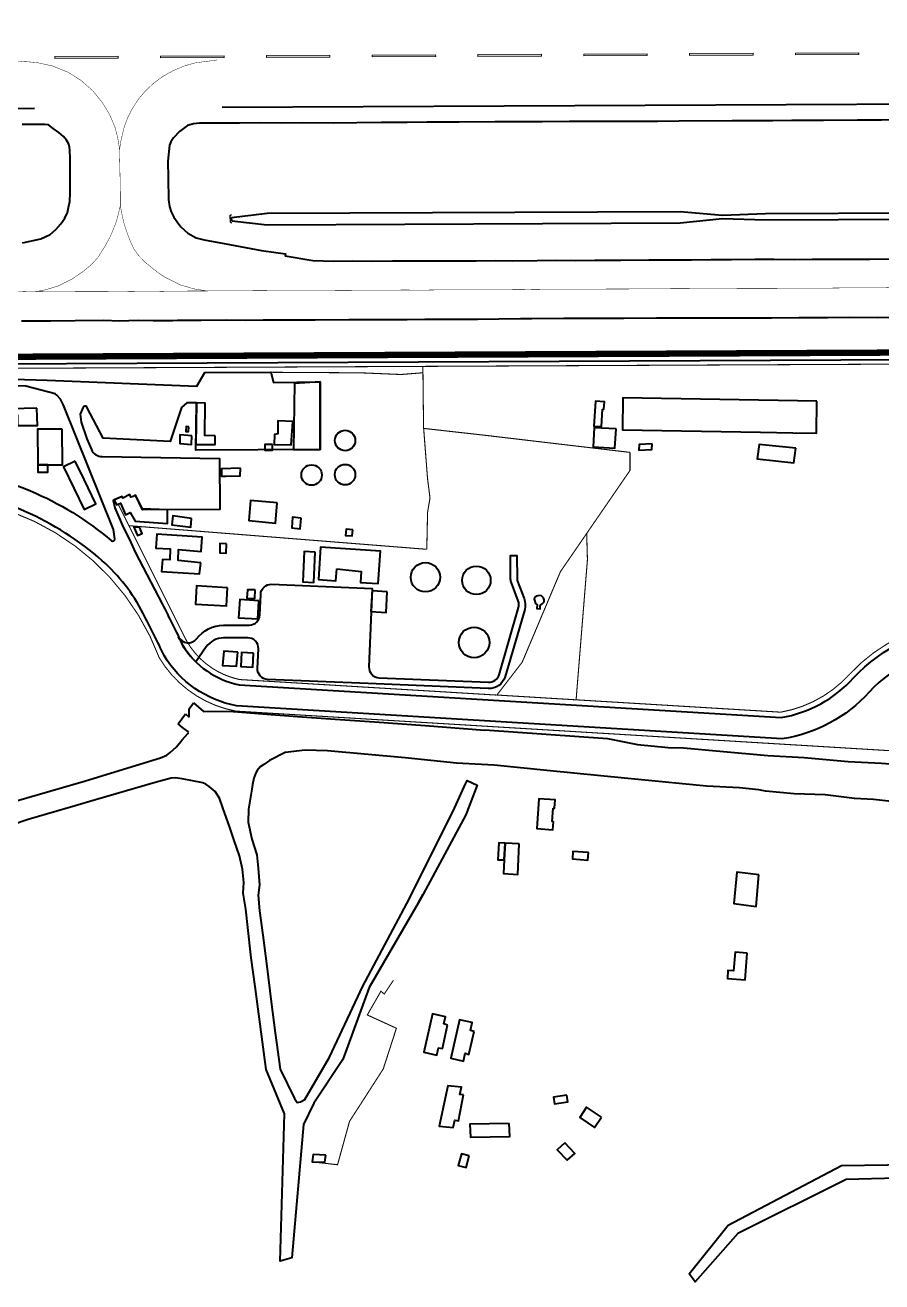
# Model space of a CAD drawing. Header units: metres. Extents: x 428 to 3974, y -4076 to 3914.
# Drawn here: x 898.6998 to 898.8752, y -366.6698 to -366.4125 of the extents above; entities that cross this region are included whole.
import ezdxf

# ---------------------------------------------------------------- set-up
doc = ezdxf.new("R2010")
doc.units = ezdxf.units.M
doc.header["$MEASUREMENT"] = 0
for name, pattern in [('CENTER', [50.8, 31.75, -6.35, 6.35, -6.35]), ('DASHED', [0.75, 0.5, -0.25]), ('HIDDEN', [9.525, 6.35, -3.175])]:
    doc.linetypes.add(name, pattern=pattern)
for name, color, linetype, lineweight in [('C-BLDG', 253, 'Continuous', 5), ('C-CLER-AERO', 253, 'Continuous', 5), ('C-FENC-AIRF-SECU', 253, 'DASHED', 0), ('C-NTWK-WATR-AIRF', 253, 'HIDDEN', 0), ('C-ROAD-AIRF', 253, 'Continuous', 5), ('C-ROAD-LAND', 253, 'Continuous', 9), ('C-RUNN', 253, 'Continuous', 5), ('C-RUNN-CNTR', 253, 'Continuous', 18), ('C-RUNN-MARK', 253, 'Continuous', 0), ('C-SHLD', 253, 'Continuous', 5)]:
    doc.layers.add(name, color=color, linetype=linetype, lineweight=lineweight)
doc.layers.add('C-STRM-HEAD WALL', color=253, linetype='Continuous')
doc.layers.add('C-TAXI-OTLN', color=4, linetype='Continuous')
doc.styles.add('ADPI R', font='swiss.ttf')
doc.linetypes.add('OLS', pattern='A,4,-2,4,-2,["OLS",ADPI R,S=1.2,R=0,X=-1.7,Y=-0.5],-2,4,-2,4,-2', length=26)

# ---------------------------------------------------------------- blocks, each defined once
blk = doc.blocks.new('Kholsi_Close-flat-3')
at = {"layer": 'C-STRM-HEAD WALL', "ltscale": 0.1}
for points in [[(-0.03, 1.5), (0.79, 2)], [(-0.03, 1.5), (0.03, -1.5)], [(0.03, -1.5), (0.87, -1.97)]]:
    blk.add_lwpolyline(points, dxfattribs=at)
blk = doc.blocks.new('*U204')
at = {"layer": 'C-RUNN-MARK'}
for points in [[(634195.53, 3064775.27), (634194.69, 3064775.59), (634183.75, 3064747.66), (634184.59, 3064747.33)], [(634177.29, 3064728.71), (634176.45, 3064729.04), (634165.5, 3064701.11), (634166.34, 3064700.78)], [(634159.05, 3064682.16), (634158.21, 3064682.49), (634147.26, 3064654.56), (634148.1, 3064654.23)], [(634140.8, 3064635.61), (634139.96, 3064635.94), (634129.02, 3064608), (634129.86, 3064607.68)], [(634122.56, 3064589.05), (634121.72, 3064589.38), (634110.78, 3064561.45), (634111.61, 3064561.12)], [(634104.32, 3064542.5), (634103.48, 3064542.83), (634092.53, 3064514.9), (634093.37, 3064514.57)], [(634086.07, 3064495.95), (634085.24, 3064496.28), (634074.29, 3064468.34), (634075.13, 3064468.02)], [(634067.83, 3064449.39), (634066.99, 3064449.72), (634056.05, 3064421.79), (634056.88, 3064421.46)]]:
    blk.add_hatch(color=256, dxfattribs=at).paths.add_polyline_path(points)
for points in [[(634194.69, 3064775.59), (634183.75, 3064747.66), (634184.59, 3064747.33), (634195.53, 3064775.27)], [(634176.45, 3064729.04), (634165.5, 3064701.11), (634166.34, 3064700.78), (634177.29, 3064728.71)], [(634158.21, 3064682.49), (634147.26, 3064654.56), (634148.1, 3064654.23), (634159.05, 3064682.16)], [(634139.96, 3064635.94), (634129.02, 3064608), (634129.86, 3064607.68), (634140.8, 3064635.61)], [(634121.72, 3064589.38), (634110.78, 3064561.45), (634111.61, 3064561.12), (634122.56, 3064589.05)], [(634103.48, 3064542.83), (634092.53, 3064514.9), (634093.37, 3064514.57), (634104.32, 3064542.5)], [(634085.24, 3064496.28), (634074.29, 3064468.34), (634075.13, 3064468.02), (634086.07, 3064495.95)], [(634066.99, 3064449.72), (634056.05, 3064421.79), (634056.88, 3064421.46), (634067.83, 3064449.39)]]:
    blk.add_lwpolyline(points, close=True, dxfattribs=at)

msp = doc.modelspace()

# ---------------------------------------------------------------- linework, layer by layer
at = {"layer": 'C-BLDG', "lineweight": 40}
for points in [[(898.75495, -366.48582), (898.75474, -366.49939), (898.76018, -366.49936), (898.76018, -366.48553)], [(898.7022, -366.49091), (898.69695, -366.49103), (898.69693, -366.49222), (898.6982, -366.49227), (898.69824, -366.49447), (898.70234, -366.49447)], [(898.73866, -366.49654), (898.73659, -366.49651), (898.73665, -366.48987), (898.73483, -366.48983), (898.73474, -366.49836), (898.73868, -366.49836)], [(898.81798, -366.49107), (898.81829, -366.49108), (898.81841, -366.48958), (898.81657, -366.48947), (898.81624, -366.49456), (898.81775, -366.49466)], [(898.86188, -366.48948), (898.82218, -366.48879), (898.8221, -366.49532), (898.8503, -366.49581), (898.85695, -366.49592), (898.8618, -366.49601)], [(898.75459, -366.49365), (898.75151, -366.49349), (898.75152, -366.49617), (898.7508, -366.49629), (898.75073, -366.49833), (898.75422, -366.4984)], [(898.70739, -366.49517), (898.7023, -366.49523), (898.70236, -366.50253), (898.70443, -366.50251), (898.70745, -366.5025)], [(898.73391, -366.49658), (898.73148, -366.49636), (898.73142, -366.4981), (898.73385, -366.49833)], [(898.73328, -366.49471), (898.73276, -366.49468), (898.7327, -366.49565), (898.73322, -366.49568)], [(898.82075, -366.49514), (898.8163, -366.4949), (898.81608, -366.49884), (898.82053, -366.49908)], [(898.75043, -366.49835), (898.74888, -366.49834), (898.74884, -366.49948), (898.75039, -366.49949)], [(898.82817, -366.49818), (898.82549, -366.49836), (898.82541, -366.49952), (898.8281, -366.49934)], [(898.85755, -366.49911), (898.85005, -366.49831), (898.84964, -366.50129), (898.85713, -366.5021)], [(898.70443, -366.50251), (898.70236, -366.50253), (898.70236, -366.50397), (898.70442, -366.504)], [(898.71005, -366.50172), (898.70766, -366.5029), (898.71189, -366.51168), (898.71427, -366.51049), (898.71188, -366.50553)], [(898.74385, -366.50321), (898.74001, -366.50331), (898.74, -366.50384), (898.73997, -366.50484), (898.74089, -366.50482), (898.74381, -366.50475)], [(898.72893, -366.51169), (898.72383, -366.51153), (898.72234, -366.50872), (898.72186, -366.509), (898.72144, -366.5091), (898.72119, -366.50858), (898.71979, -366.5093), (898.71963, -366.50897), (898.71802, -366.5097), (898.71848, -366.51069), (898.71928, -366.51036), (898.7203, -366.51273), (898.72073, -366.51255), (898.72129, -366.51225), (898.72233, -366.51406), (898.72893, -366.51454)], [(898.75138, -366.51026), (898.74592, -366.50982), (898.74556, -366.51393), (898.75104, -366.51442)], [(898.73386, -366.51346), (898.72999, -366.51297), (898.72982, -366.51476), (898.73369, -366.51525)], [(898.75626, -366.51341), (898.75454, -366.51325), (898.75436, -366.51542), (898.75607, -366.51558)], [(898.7232, -366.51525), (898.72201, -366.51527), (898.72275, -366.51697), (898.72375, -366.51656)], [(898.73576, -366.52254), (898.73111, -366.5221), (898.73116, -366.51981), (898.73581, -366.52024), (898.73601, -366.51731), (898.72672, -366.51669), (898.72651, -366.51958), (898.72944, -366.51969), (898.7294, -366.52198), (898.72788, -366.52188), (898.72769, -366.52434), (898.7355, -366.52483)], [(898.76685, -366.51578), (898.76552, -366.51564), (898.76539, -366.51694), (898.76672, -366.51707)], [(898.74098, -366.51866), (898.73963, -366.51858), (898.73961, -366.52049), (898.74096, -366.52057)], [(898.76359, -366.52381), (898.76859, -366.52433), (898.76846, -366.52657), (898.77203, -366.52682), (898.77251, -366.52018), (898.76027, -366.51938), (898.75981, -366.526), (898.76342, -366.52623)], [(898.75917, -366.52038), (898.75693, -366.52023), (898.75662, -366.52645), (898.75886, -366.5266)], [(898.74121, -366.52766), (898.73489, -366.52728), (898.73466, -366.53102), (898.74098, -366.5314)], [(898.74687, -366.52813), (898.7453, -366.52808), (898.7452, -366.52982), (898.74677, -366.52987)], [(898.77393, -366.52853), (898.77081, -366.52833), (898.77057, -366.53253), (898.77369, -366.53273)], [(898.80592, -366.52974), (898.8058, -366.52958), (898.80551, -366.52935), (898.80521, -366.52926), (898.80475, -366.52932), (898.80442, -366.52941), (898.80415, -366.52963), (898.80404, -366.52976), (898.804, -366.53002), (898.80404, -366.53018), (898.80424, -366.53092), (898.80462, -366.53119), (898.80454, -366.53194), (898.80519, -366.53201), (898.80524, -366.53129), (898.80561, -366.53094), (898.80605, -366.53056), (898.80605, -366.53013)], [(898.74763, -366.53033), (898.7437, -366.53011), (898.74349, -366.53381), (898.74741, -366.53405)], [(898.74329, -366.54087), (898.74043, -366.54068), (898.74019, -366.54356), (898.74305, -366.54374)], [(898.74652, -366.54109), (898.74407, -366.54093), (898.74392, -366.54377), (898.74637, -366.54392)], [(898.80787, -366.57278), (898.80817, -366.57283), (898.80828, -366.57113), (898.80495, -366.57088), (898.80452, -366.577), (898.80785, -366.57725), (898.80796, -366.57559), (898.80766, -366.57555)], [(898.79804, -366.58), (898.79678, -366.57993), (898.79658, -366.58336), (898.79783, -366.5834)], [(898.80092, -366.58011), (898.79804, -366.58), (898.79783, -366.5834), (898.79771, -366.58616), (898.80063, -366.58636)], [(898.81509, -366.5819), (898.81191, -366.58165), (898.81183, -366.5832), (898.815, -366.58345)], [(898.85002, -366.58648), (898.84547, -366.58589), (898.84488, -366.59235), (898.84943, -366.59294)], [(898.8476, -366.6025), (898.84516, -366.60226), (898.84483, -366.60611), (898.84367, -366.60603), (898.84357, -366.60767), (898.84718, -366.60799)], [(898.78626, -366.61722), (898.78552, -366.617), (898.78585, -366.61552), (898.78317, -366.61493), (898.78143, -366.62277), (898.7841, -366.62337), (898.78444, -366.62185), (898.78522, -366.622)], [(898.79168, -366.61852), (898.79093, -366.6183), (898.7913, -366.61672), (898.78868, -366.61614), (898.7869, -366.624), (898.78952, -366.62458), (898.78989, -366.623), (898.79063, -366.62322)], [(898.78956, -366.63154), (898.78879, -366.63143), (898.78915, -366.62996), (898.78632, -366.62967), (898.78455, -366.63789), (898.78738, -366.63818), (898.78774, -366.63671), (898.78851, -366.63682)], [(898.81071, -366.63159), (898.80795, -366.63198), (898.80813, -366.63336), (898.8109, -366.63297)], [(898.81775, -366.63609), (898.81472, -366.63401), (898.81332, -366.63612), (898.81635, -366.6382)], [(898.79885, -366.63735), (898.79081, -366.63748), (898.79094, -366.6402), (898.79898, -366.64007)], [(898.81029, -366.64133), (898.80872, -366.64274), (898.81075, -366.64491), (898.81232, -366.64351)], [(898.76134, -366.64385), (898.75872, -366.64373), (898.75852, -366.6452), (898.76114, -366.64532)], [(898.79071, -366.64399), (898.78911, -366.64358), (898.78844, -366.64598), (898.79004, -366.64639)]]:
    msp.add_lwpolyline(points, close=True, dxfattribs=at)
for centre, radius in [((898.76528, -366.49752), 0.00209), ((898.75843, -366.50459), 0.00209), ((898.76528, -366.50451), 0.0021), ((898.78173, -366.52553), 0.003), ((898.79216, -366.52615), 0.00292), ((898.7917, -366.53887), 0.00313)]:
    msp.add_circle(centre, radius, dxfattribs=at)
at = {"layer": 'C-CLER-AERO', "linetype": 'OLS', "lineweight": 40, "const_width": 0.0013, "flags": 128}
msp.add_lwpolyline([(897.97941, -366.36248), (899.30065, -366.35622), (899.30124, -366.47751), (897.97998, -366.48377), (897.97941, -366.36248)], close=True, dxfattribs=at)
at = {"layer": 'C-FENC-AIRF-SECU', "lineweight": 40, "ltscale": 0.2, "const_width": 0.000217, "flags": 128}
for points in [[(899.11899, -366.48074), (898.60563, -366.48317)], [(898.78122, -366.48365), (898.7767, -366.484), (898.76848, -366.48366), (898.75007, -366.48355)], [(898.78121, -366.48234), (898.78135, -366.49504)], [(898.78217, -366.51223), (898.78267, -366.50929), (898.78216, -366.5053), (898.78137, -366.49504)], [(898.79527, -366.4966), (898.78137, -366.49504)], [(898.82361, -366.49995), (898.79526, -366.49661)], [(898.82361, -366.49995), (898.82362, -366.50364), (898.80938, -366.52436)], [(898.78217, -366.51223), (898.78201, -366.5198)], [(898.72103, -366.51496), (898.78201, -366.5198)], [(898.81475, -366.51655), (898.8149, -366.52192), (898.81258, -366.55062)], [(898.80938, -366.52436), (898.80938, -366.52436), (898.80154, -366.54292), (898.79636, -366.54964)], [(898.75852, -366.64523), (898.76374, -366.64582), (898.76619, -366.63694), (898.7731, -366.6262), (898.77579, -366.61787), (898.76983, -366.61515), (898.77262, -366.61029), (898.7733, -366.61087), (898.77518, -366.60804)]]:
    msp.add_lwpolyline(points, dxfattribs=at)
for points in [[(898.60493, -366.49423), (898.63226, -366.50086), (898.65087, -366.50653, 0.055323), (898.66326, -366.50767, -0.094697), (898.69722, -366.5122, -0.217915), (898.72725, -366.54203, 0.214899), (898.74289, -366.55293), (898.9632, -366.56626)], [(899.00094, -366.50474), (898.99837, -366.50475, 0.183963), (898.98666, -366.51028), (898.97797, -366.5179, -0.11002), (898.96614, -366.52448), (898.93242, -366.53249, -0.027439), (898.92051, -366.53444), (898.89202, -366.5345, 0.198539), (898.86858, -366.54538, -0.166186), (898.8545, -366.55315), (898.79636, -366.54964)], [(898.79635, -366.54965), (898.74372, -366.54647, -0.239704), (898.73218, -366.53727), (898.71883, -366.51055)]]:
    msp.add_lwpolyline(points, format="xyb", dxfattribs=at)
at = {"layer": 'C-NTWK-WATR-AIRF', "lineweight": 40}
for points in [[(898.9477, -366.44995, -0.241082), (898.91904, -366.47884, -0.048428), (898.91033, -366.47954), (898.59996, -366.48101)], [(898.94817, -366.45255, -0.228219), (898.91936, -366.4801, -0.048841), (898.91033, -366.48084), (898.59997, -366.48231)]]:
    msp.add_lwpolyline(points, format="xyb", dxfattribs=at)
for points in [[(898.74206, -366.45188), (898.74934, -366.45099), (898.8339, -366.4506), (898.84254, -366.45139), (898.85138, -366.45105), (898.90542, -366.45079), (898.90818, -366.45115)], [(898.74207, -366.45253), (898.74206, -366.45188)], [(898.74207, -366.45253), (898.74935, -366.45335), (898.83391, -366.45293), (898.84255, -366.45206), (898.85139, -366.45232), (898.90543, -366.45207), (898.90818, -366.45168)]]:
    msp.add_lwpolyline(points, dxfattribs=at)
at = {"layer": 'C-ROAD-AIRF', "lineweight": 40}
for points in [[(898.68112, -366.48451), (898.70426, -366.48519), (898.73491, -366.48637), (898.73658, -366.48361), (898.75007, -366.48355), (898.7506, -366.48563), (898.76018, -366.48553), (898.76018, -366.49936), (898.73474, -366.49948), (898.73483, -366.48983), (898.7329, -366.48983), (898.73179, -366.49077), (898.72947, -366.49774), (898.71577, -366.49702), (898.71242, -366.49069, 0.632251), (898.71164, -366.49072), (898.71105, -366.49211), (898.71126, -366.49378), (898.7124, -366.49715), (898.71335, -366.49938, 0.295241), (898.71558, -366.5008), (898.73957, -366.50119), (898.73962, -366.51164), (898.72383, -366.51172), (898.72234, -366.50872), (898.72186, -366.509), (898.72144, -366.5091), (898.72118, -366.50859), (898.7198, -366.5093), (898.71965, -366.50896), (898.71782, -366.50978), (898.71813, -366.51128), (898.71967, -366.51482), (898.7214, -366.51838), (898.72239, -366.5205), (898.72781, -366.53095), (898.72771, -366.53077, -0.001273), (898.72781, -366.53095, -0.007761), (898.73204, -366.53949, 0.206156), (898.74358, -366.54754), (898.85456, -366.55426, 0.167457), (898.8694, -366.54613, -0.198332), (898.89204, -366.53561)], [(898.68201, -366.50308, -0.153367), (898.71743, -366.51803, -0.153367), (898.71743, -366.51803, 0.688083), (898.71814, -366.51764), (898.71788, -366.51574), (898.70764, -366.49029), (898.70703, -366.48902), (898.70626, -366.48826), (898.70591, -366.48796), (898.69992, -366.48642), (898.68366, -366.48604)], [(898.89214, -366.53994, 0.197416), (898.87259, -366.54905, -0.171728), (898.85478, -366.55862), (898.74302, -366.55185, -0.212978), (898.72823, -366.54156, 0.007947), (898.72396, -366.53294, 0.092911), (898.71557, -366.52214, 0.158771), (898.68157, -366.50739, 0.027446)]]:
    msp.add_lwpolyline(points, format="xyb", dxfattribs=at)
at = {"layer": 'C-ROAD-LAND', "lineweight": 40}
for p, q in [((898.73333, -366.55418), (898.73339, -366.55244)), ((898.73339, -366.55244), (898.73428, -366.55126)), ((898.73428, -366.55126), (898.73626, -366.55298)), ((898.73626, -366.55298), (898.74228, -366.55295)), ((898.74228, -366.55295), (898.74246, -366.55298)), ((898.74246, -366.55298), (898.75017, -366.55362)), ((898.73108, -366.55554), (898.7326, -366.5535)), ((898.73201, -366.55628), (898.73108, -366.55554)), ((898.7326, -366.5535), (898.73333, -366.55418)), ((898.75017, -366.55362), (898.75554, -366.55403)), ((898.75554, -366.55403), (898.76327, -366.55455)), ((898.76327, -366.55455), (898.77131, -366.55513)), ((898.77131, -366.55513), (898.7817, -366.5559)), ((898.7319, -366.55884), (898.73306, -366.55753)), ((898.73303, -366.55701), (898.73201, -366.55628)), ((898.73322, -366.55734), (898.73303, -366.55701)), ((898.73306, -366.55753), (898.73322, -366.55734)), ((898.7817, -366.5559), (898.79387, -366.5568)), ((898.79387, -366.55677), (898.81904, -366.55855)), ((898.79387, -366.5568), (898.79387, -366.55677)), ((898.72946, -366.5614), (898.73078, -366.56023)), ((898.73078, -366.56023), (898.7319, -366.55884)), ((898.81904, -366.55855), (898.82517, -366.55974)), ((898.82517, -366.55974), (898.8314, -366.5604)), ((898.8314, -366.5604), (898.8346, -366.56044)), ((898.8346, -366.56044), (898.84202, -366.5611)), ((898.71211, -366.56718), (898.72751, -366.56248)), ((898.72751, -366.56248), (898.72877, -366.56192)), ((898.72877, -366.56192), (898.72946, -366.5614)), ((898.84202, -366.5611), (898.85184, -366.56202)), ((898.85184, -366.56202), (898.85926, -366.5624)), ((898.85926, -366.5624), (898.8683, -366.56324)), ((898.8683, -366.56324), (898.87508, -366.5636)), ((898.87508, -366.5636), (898.88422, -366.56435)), ((898.69753, -366.57144), (898.71211, -366.56718))]:
    msp.add_line(p, q, dxfattribs=at)
msp.add_lwpolyline([(898.73489, -366.5381, -0.2343), (898.74039, -366.53534), (898.74567, -366.53532, 0.400612), (898.74782, -366.53324), (898.748, -366.52903, -0.414214), (898.75025, -366.52696), (898.77084, -366.52782), (898.77017, -366.54384, 0.414214), (898.77225, -366.54609), (898.79463, -366.54703, 0.345299), (898.7968, -366.54547), (898.8008, -366.53173, 0.16416), (898.80074, -366.53034), (898.79932, -366.52667, -0.091076), (898.79918, -366.5259), (898.79915, -366.52104), (898.80045, -366.52104), (898.80048, -366.5259, 0.091076), (898.80054, -366.52621), (898.80195, -366.52988, -0.16416), (898.80205, -366.53209), (898.79805, -366.54583, -0.345299), (898.79458, -366.54833), (898.77003, -366.5473), (898.74943, -366.54644, -0.414214), (898.74736, -366.54418), (898.74753, -366.54017, 0.427947), (898.74535, -366.53792), (898.7404, -366.53794, 0.243614), (898.73687, -366.53979), (898.73474, -366.54285, -0.060703), (898.73204, -366.53949, 0.001582), (898.7312, -366.53774, 0.557357)], format="xyb", close=True, dxfattribs=at)
for points in [[(898.88076, -366.57186), (898.8735, -366.57105), (898.86956, -366.57086), (898.86357, -366.57006), (898.85725, -366.56984), (898.85139, -366.56931), (898.85002, -366.56908), (898.84604, -366.56864), (898.83928, -366.56832), (898.82252, -366.56669), (898.8073, -366.56513), (898.79583, -366.56403), (898.79321, -366.56387), (898.78811, -366.56357), (898.77756, -366.56247), (898.7617, -366.56106), (898.7571, -366.56091), (898.75304, -366.5614), (898.74978, -366.56307), (898.74862, -366.56384), (898.74789, -366.56436), (898.74725, -366.56507), (898.74701, -366.56557), (898.74659, -366.56669), (898.74633, -366.56798), (898.74616, -366.56891), (898.7455, -366.57298), (898.74544, -366.57564), (898.74619, -366.57912), (898.74723, -366.58239), (898.74746, -366.58508), (898.74778, -366.58853), (898.74751, -366.59063), (898.74774, -366.59385), (898.74844, -366.59878), (898.74923, -366.60514), (898.75017, -366.61249), (898.75095, -366.6188), (898.75199, -366.62622), (898.75491, -366.63225), (898.75547, -366.63308), (898.75618, -366.63296), (898.75706, -366.63244), (898.76207, -366.62379), (898.76892, -366.60923), (898.7785, -366.59127), (898.78765, -366.57281), (898.78998, -366.5677), (898.79025, -366.56712), (898.79234, -366.56812), (898.79001, -366.5742), (898.78127, -366.5904), (898.78026, -366.59224), (898.77023, -366.60956), (898.76479, -366.62426), (898.75885, -366.63322), (898.75885, -366.63322), (898.75675, -366.63756), (898.75441, -366.66488), (898.75197, -366.6656), (898.75287, -366.63537), (898.74911, -366.62631), (898.74688, -366.60934), (898.74604, -366.60342), (898.7454, -366.59724), (898.74493, -366.59351), (898.74444, -366.59021), (898.74452, -366.58803), (898.74431, -366.58527), (898.74367, -366.58256), (898.74257, -366.57946), (898.74168, -366.57678), (898.74025, -366.57272), (898.73954, -366.57078), (898.73871, -366.5694), (898.73748, -366.56835), (898.73677, -366.56789), (898.73617, -366.56765), (898.7319, -366.56682), (898.73048, -366.56661), (898.72969, -366.56668), (898.72638, -366.56752), (898.71419, -366.57112), (898.71005, -366.57234), (898.70042, -366.57515), (898.69695, -366.57628)], [(898.78026, -366.59224), (898.78127, -366.5904)], [(898.89134, -366.64822), (898.8679, -366.64886), (898.84566, -366.65989), (898.83693, -366.66981), (898.83571, -366.66813), (898.84374, -366.65818), (898.86693, -366.64595), (898.89056, -366.64562)]]:
    msp.add_lwpolyline(points, dxfattribs=at)
at = {"layer": 'C-RUNN', "lineweight": 40, "ltscale": 0.1}
for points in [[(898.51922, -366.43032), (898.70167, -366.42945)], [(898.74012, -366.42927), (898.9133, -366.42845), (898.95176, -366.42827), (899.22762, -366.42696)]]:
    msp.add_lwpolyline(points, dxfattribs=at)
at = {"layer": 'C-RUNN-CNTR', "linetype": 'CENTER', "lineweight": 40, "const_width": 0.0000866, "flags": 128}
for points in [[(898.48048, -366.46802), (898.4877, -366.46798), (898.49636, -366.46796), (898.50581, -366.46792), (898.51334, -366.46789), (898.52083, -366.46783), (898.52518, -366.46786), (898.52924, -366.4678), (898.53371, -366.46779), (898.53954, -366.46773), (898.545, -366.46772), (898.54986, -366.4677), (898.55454, -366.46766), (898.55938, -366.46764), (898.56496, -366.46765), (898.57042, -366.46761), (898.57517, -366.46758), (898.58044, -366.46756), (898.58611, -366.46754), (898.59149, -366.46751), (898.59714, -366.46747), (898.60211, -366.46748), (898.60609, -366.46746), (898.60969, -366.46743), (898.61432, -366.46742), (898.62536, -366.46739), (898.63031, -366.46735), (898.63477, -366.46732), (898.64166, -366.4673), (898.64744, -366.4673), (898.65336, -366.46728), (898.66033, -366.46725), (898.66692, -366.46721), (898.6782, -366.46716), (898.68611, -366.46712), (898.69274, -366.4671), (898.69847, -366.46707), (898.70234, -366.46697), (898.7062, -366.46701), (898.71015, -366.46698), (898.71531, -366.46697), (898.71967, -366.46695), (898.72535, -366.46702), (898.73041, -366.46692), (898.73079, -366.46692), (898.73408, -366.46691), (898.73701, -366.4669), (898.73748, -366.46688), (898.74108, -366.46687), (898.74468, -366.46686), (898.74809, -366.46683), (898.75162, -366.46682), (898.75539, -366.4668), (898.75906, -366.4668), (898.76262, -366.46678), (898.76634, -366.46676), (898.76995, -366.46674), (898.77372, -366.46674), (898.77749, -366.4667), (898.7812, -366.46673), (898.78469, -366.46667), (898.78858, -366.46669), (898.79227, -366.46669), (898.79731, -366.46665), (898.80185, -366.46663), (898.80365, -366.46656), (898.81086, -366.46653), (898.81682, -366.46651), (898.8227, -366.46649), (898.82873, -366.46645), (898.83523, -366.46642), (898.84119, -366.46639), (898.84681, -366.46636), (898.85316, -366.46635), (898.8583, -366.46634), (898.86349, -366.46632), (898.86877, -366.46625), (898.87633, -366.46623), (898.87997, -366.46624), (898.88434, -366.46617), (898.89252, -366.46617), (898.897, -366.46616), (898.90145, -366.46614), (898.90885, -366.46613), (898.9119, -366.46611), (898.91375, -366.46597), (898.9154, -366.46573), (898.91716, -366.46532), (898.9187, -366.46476), (898.92028, -366.46404), (898.92188, -366.46317), (898.92336, -366.46221), (898.92456, -366.46124), (898.92563, -366.46018), (898.92654, -366.45919), (898.92737, -366.45819), (898.92813, -366.45717), (898.9291, -366.45532), (898.92968, -366.45403), (898.93014, -366.45292), (898.93057, -366.45148), (898.93087, -366.44993), (898.93105, -366.44859), (898.93122, -366.44577), (898.93141, -366.44275), (898.93161, -366.43952), (898.93206, -366.43695), (898.9325, -366.43486), (898.93273, -366.43383), (898.93308, -366.43254), (898.93342, -366.43132), (898.93385, -366.43017), (898.93423, -366.42928), (898.93464, -366.42855), (898.93519, -366.42758), (898.93596, -366.42648), (898.93689, -366.42525), (898.93755, -366.42445), (898.93834, -366.42368), (898.9389, -366.42311), (898.93958, -366.42255), (898.94068, -366.42183), (898.94177, -366.42118), (898.94276, -366.42066), (898.94393, -366.42014), (898.94555, -366.41961), (898.947, -366.41925), (898.94801, -366.41906), (898.94903, -366.41895), (898.95106, -366.41891)], [(898.73701, -366.4669), (898.73433, -366.46647), (898.73152, -366.46565), (898.72842, -366.4641), (898.72718, -366.46327), (898.7256, -366.46206), (898.72431, -366.46098), (898.72309, -366.45973), (898.72203, -366.45827), (898.72123, -366.45654), (898.72055, -366.45471), (898.71995, -366.45283), (898.71945, -366.45049), (898.71927, -366.44935), (898.71927, -366.4477), (898.71924, -366.44489), (898.71918, -366.44231), (898.71911, -366.43931), (898.7191, -366.4381), (898.71899, -366.43711), (898.7187, -366.43538), (898.71816, -366.43334), (898.71706, -366.43073), (898.71572, -366.4285), (898.71365, -366.42592), (898.71113, -366.42371), (898.70857, -366.42212), (898.70543, -366.42084), (898.70229, -366.42015), (898.70014, -366.41996), (898.69937, -366.41992), (898.69875, -366.41983), (898.69424, -366.41975)], [(898.7391, -366.41958), (898.73843, -366.41968), (898.73779, -366.41978), (898.73684, -366.41989), (898.73459, -366.42019), (898.73244, -366.4208), (898.73004, -366.4218), (898.72795, -366.42298), (898.72607, -366.42436), (898.7244, -366.42595), (898.72307, -366.42749), (898.72171, -366.42957), (898.72079, -366.43137), (898.72007, -366.43325), (898.71933, -366.43641), (898.7191, -366.4381)], [(898.71927, -366.44935), (898.71889, -366.45107), (898.7184, -366.45283), (898.71799, -366.45389), (898.7172, -366.45576), (898.71626, -366.4575), (898.71472, -366.45998), (898.71337, -366.46147), (898.71156, -366.46297), (898.70928, -366.46452), (898.70657, -366.46586), (898.70394, -366.46666), (898.70234, -366.46697)]]:
    msp.add_lwpolyline(points, dxfattribs=at)
at = {"layer": 'C-SHLD', "lineweight": 40}
for points in [[(898.70382, -366.43278), (898.69918, -366.43279)], [(898.69927, -366.45705), (898.70301, -366.45621), (898.70493, -366.45531), (898.70607, -366.45433), (898.70707, -366.45316), (898.70789, -366.45196), (898.70845, -366.45082), (898.70875, -366.44947), (898.7089, -366.44856), (898.70898, -366.44679), (898.70902, -366.4417), (898.709, -366.43971), (898.70894, -366.43804), (898.70884, -366.43742), (898.7087, -366.43687), (898.70827, -366.43601), (898.70763, -366.43527), (898.70668, -366.43443), (898.70554, -366.4336), (898.70459, -366.4329), (898.70382, -366.43278)]]:
    msp.add_lwpolyline(points, dxfattribs=at)
msp.add_polyline3d([(898.88125, -366.43188, 0), (898.87511, -366.43194, 0), (898.8702, -366.43192, 0), (898.86326, -366.43197, 0), (898.85678, -366.43202, 0), (898.85282, -366.43204, 0), (898.84901, -366.43207, 0), (898.84455, -366.43209, 0), (898.83358, -366.43215, 0), (898.82926, -366.43217, 0), (898.82571, -366.43218, 0), (898.82081, -366.4322, 0), (898.81642, -366.43218, 0), (898.81126, -366.43222, 0), (898.80573, -366.43227, 0), (898.80059, -366.43227, 0), (898.79596, -366.43229, 0), (898.78861, -366.43234, 0), (898.7862, -366.43234, 0), (898.7821, -366.43235, 0), (898.77799, -366.4324, 0), (898.77272, -366.4324, 0), (898.76772, -366.43246, 0), (898.76297, -366.43251, 0), (898.75649, -366.4325, 0), (898.75224, -366.43252, 0), (898.74767, -366.4325, 0), (898.74369, -366.43257, 0), (898.73865, -366.43257, 0), (898.73547, -366.43254, 0), (898.73425, -366.43268, 0), (898.73305, -366.43299, 0), (898.73137, -366.43427, 0), (898.73018, -366.43556, 0), (898.72958, -366.43638, 0), (898.72931, -366.43705, 0), (898.72901, -366.44033, 0), (898.72905, -366.44375, 0), (898.72914, -366.44821, 0), (898.72936, -366.44962, 0), (898.72968, -366.45067, 0), (898.73025, -366.45176, 0), (898.73088, -366.45273, 0), (898.73166, -366.45374, 0), (898.73307, -366.45506, 0), (898.73476, -366.45602, 0), (898.73642, -366.45645, 0), (898.74053, -366.45721, 0), (898.74488, -366.45797, 0), (898.74818, -366.45862, 0), (898.75309, -366.45927, 0), (898.75302, -366.45967, 0), (898.75866, -366.46065, 0), (898.76301, -366.46078, 0), (898.76677, -366.46074, 0), (898.77097, -366.46078, 0), (898.77498, -366.46072, 0), (898.77945, -366.46074, 0), (898.78449, -366.46073, 0), (898.78844, -366.46072, 0), (898.79214, -366.46073, 0), (898.79603, -366.46069, 0), (898.79957, -366.46073, 0), (898.80464, -366.46067, 0), (898.80856, -366.46061, 0), (898.81247, -366.46064, 0), (898.81642, -366.46058, 0), (898.82176, -366.46056, 0), (898.82747, -366.46052, 0), (898.83158, -366.46049, 0), (898.83624, -366.4605, 0), (898.84021, -366.46045, 0), (898.84439, -366.46048, 0), (898.8492, -366.46041, 0), (898.85315, -366.4604, 0), (898.85724, -366.46043, 0), (898.86094, -366.46038, 0), (898.86466, -366.4604, 0), (898.8685, -366.46038, 0), (898.87272, -366.46036, 0), (898.87932, -366.46031, 0)], dxfattribs=at)
at = {"layer": 'C-TAXI-OTLN', "color": 253, "lineweight": 40}
msp.add_lwpolyline([(898.699, -366.473), (898.70496, -366.47301), (898.71004, -366.47295), (898.71591, -366.47291), (898.71913, -366.47299), (898.7229, -366.47288), (898.726, -366.47292), (898.72998, -366.47293), (898.73097, -366.47289), (898.73585, -366.47289), (898.74101, -366.47284), (898.7449, -366.47285), (898.74851, -366.47279), (898.75308, -366.47283), (898.75583, -366.47283), (898.75913, -366.47279), (898.76605, -366.47277), (898.76999, -366.47276), (898.77393, -366.47273), (898.77796, -366.47272), (898.78159, -366.47269), (898.78812, -366.47267), (898.79239, -366.47265), (898.79678, -366.4726), (898.8012, -366.47256), (898.80351, -366.47252), (898.81005, -366.47248), (898.81611, -366.47246), (898.82236, -366.47244), (898.82901, -366.47242), (898.83557, -366.4724), (898.84122, -366.47241), (898.84618, -366.47237), (898.85256, -366.47237), (898.85821, -366.47231), (898.86404, -366.47234), (898.86864, -366.47229), (898.87435, -366.47231), (898.87899, -366.47225)], dxfattribs=at)

# ---------------------------------------------------------------- block references
at = {"lineweight": 40, "xscale": 0.0004332000081494, "yscale": 0.0004332000081494, "zscale": 0.0004332000081494, "rotation": 0.2713628720925262}
msp.add_blockref('Kholsi_Close-flat-3', (898.74172, -366.45212), dxfattribs=at)
at = {"layer": 'C-RUNN-MARK', "lineweight": 40, "xscale": 0.0004331997910946999, "yscale": 0.0004331997910946999, "zscale": 0.0004331997910946999, "rotation": 111.6703719335296}
msp.add_blockref('*U204', (2233.98145, -131.47508), dxfattribs=at)

doc.saveas('drawing.dxf')
